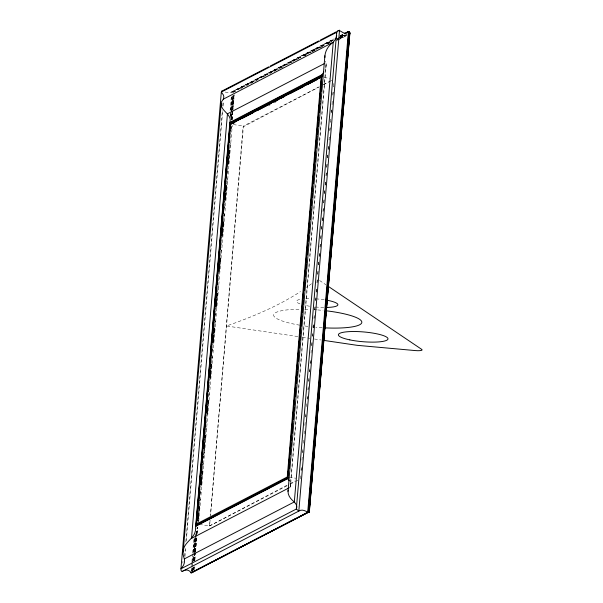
<?xml version="1.0" encoding="UTF-8"?>
<svg xmlns="http://www.w3.org/2000/svg" width="603" height="603" viewBox="0 0 603 603"><rect width="100%" height="100%" fill="white"/><g stroke="black" fill="none" stroke-linecap="round" stroke-linejoin="round"><path stroke-width="0.45" stroke-dasharray="3.02 2.26" d="M289.312 488.083L290.518 486.018L326.185 64.702L325.454 61.159M290.518 486.018L290.548 484.631A21.512 11.246 19.1 0 0 290.277 483.161M182.83 563.104L182.988 561.227M184.631 556.072L185.189 549.506M185.822 541.999L222.364 110.432M222.756 105.736L223.155 101.048M184.94 556.697L185.656 548.248M186.297 540.74L222.695 110.764M223.095 106.075L223.494 101.379M191.151 570.973L191.543 566.285M191.626 565.343L191.867 562.531M191.942 561.597L192.576 554.097M192.659 553.155L193.925 538.155M230.12 110.673L231.311 96.616M191.52 572.85L191.912 568.162M191.995 567.227L192.945 555.981M193.261 552.227L194.452 538.17M230.24 115.482L230.399 113.605M230.715 109.852L231.831 96.736M191.95 570.92L192.425 565.29M192.508 564.355L193.224 555.906M193.54 552.144L194.731 538.064M230.497 115.61L230.896 110.922M230.979 109.98L232.087 96.842M192.146 571.78L192.463 568.026M193.096 560.519L193.495 555.823M193.812 552.077L195.161 536.12M230.678 116.658L231.153 111.027M231.235 110.093L232.426 96.013M192.5 570.724L192.734 567.913M193.375 560.406L193.767 555.717M193.849 554.783L195.598 534.145M230.851 117.728L231.251 113.032M231.326 112.098L232.675 96.156M192.606 572.451L193.005 567.77M193.555 561.205L194.038 555.582M194.113 554.647L195.545 537.77M195.621 536.836L196.02 532.148M231.092 117.864L231.492 113.183M231.575 112.241L232.999 95.372M193.103 569.458L193.261 567.581M193.819 561.016L194.294 555.386M194.611 551.632L195.809 537.552M195.885 536.617L196.284 531.921M231.401 117.133L231.718 113.379M232.034 109.625L233.308 94.611M193.269 570.197L193.51 567.385M194.068 560.82L194.543 555.197M194.859 551.444L196.209 535.502M196.292 534.567L196.684 529.879M231.379 120.118L232.17 110.741M232.253 109.799L233.527 94.799M193.503 569.971L193.744 567.152M194.302 560.579L194.935 553.072M195.018 552.129L196.442 535.238M196.525 534.296L197.083 527.723M198.199 515.068L198.357 513.198M201.214 479.438L201.372 477.561M207.251 408.178L207.409 406.301M210.266 372.548L210.424 370.672M213.281 336.919L213.439 335.042M216.304 301.289L216.462 299.412M219.319 265.652L219.477 263.782M222.334 230.022L222.492 228.145M225.349 194.392L225.507 192.515M231.65 119.402L233.723 95.003M193.721 569.722L193.955 566.903M194.513 560.338L195.146 552.838M195.229 551.903L196.42 537.831M196.736 534.085L197.294 527.519M198.244 516.266L198.485 513.455M201.259 480.629L201.5 477.817M204.281 444.991L204.515 442.18M207.296 409.362L207.538 406.55M210.311 373.724L210.553 370.913M213.334 338.087L213.568 335.276M216.349 302.457L216.583 299.638M219.364 266.82L219.605 264.008M222.379 231.183L222.62 228.371M225.401 195.545L225.635 192.734M226.11 187.111L226.276 185.234M228.416 159.916L228.658 157.097M229.132 151.474L229.291 149.597M231.831 119.59L233.896 95.206M198.244 517.789L198.643 513.1M199.194 506.543L198.96 509.354L199.239 506.558M201.259 482.174L201.658 477.493M202.209 470.935L201.975 473.747L202.254 470.89M204.274 446.567L204.59 442.821M204.99 438.132L205.224 435.321M207.289 410.96L207.688 406.271M208.005 402.525L208.163 400.648M210.304 375.345L210.703 370.664M211.02 366.91L211.254 364.099M213.319 339.738L213.718 335.049M214.035 331.303L214.269 328.492M216.334 304.123L216.733 299.442M217.05 295.689L217.284 292.877M219.349 268.516L219.748 263.828M220.065 260.081L220.223 258.205M222.364 232.901L222.763 228.22M223.08 224.474L223.314 221.663M225.379 197.294L225.778 192.606M226.095 188.86L226.411 185.113M228.394 161.687L228.71 157.933M229.11 153.252L229.344 150.441M193.91 569.451L194.151 566.632M194.709 560.059L195.342 552.552M195.425 551.609L196.616 537.537M196.932 533.776L197.49 527.21M198.206 518.761L198.681 513.13M199.714 500.927L199.872 499.05M201.221 483.093L201.704 477.455M202.736 465.26L202.894 463.383M204.244 447.418L204.643 442.73M205.043 438.034L205.276 435.223M205.751 429.585L205.917 427.708M207.266 411.751L207.741 406.12M208.058 402.367L208.216 400.49M210.281 376.084L210.764 370.453M211.08 366.699L211.314 363.88M211.796 358.25L211.954 356.373M213.304 340.416L213.703 335.72M214.103 331.032L214.336 328.213M214.811 322.582L214.97 320.706M216.326 304.749L216.801 299.111M217.118 295.357L217.276 293.48M219.341 269.074L219.982 261.566M220.057 260.632L220.299 257.813M222.364 233.406L222.763 228.718M223.08 224.957L223.396 221.203M223.871 215.573L224.03 213.696M225.386 197.739L225.778 193.043M226.102 189.289L226.419 185.536M228.401 162.071L228.801 157.375M229.117 153.622L229.434 149.868M231.982 119.831L234.047 95.425M194 570.106L194.324 566.353M194.875 559.788L195.274 555.099M195.591 551.353L196.782 537.288M197.098 533.534L197.656 526.969M198.214 520.404L199.405 506.339M199.721 502.593L200.038 498.839M200.513 493.216L200.671 491.339M201.229 484.774L201.786 478.209M201.862 477.275L202.42 470.709M202.736 466.963L203.053 463.21M203.528 457.587L203.686 455.71M203.769 454.768L204.01 451.956M204.085 451.021L204.801 442.579M204.877 441.645L205.359 436.014M205.751 431.326L205.992 428.514M207.259 413.515L208.374 400.384M208.774 395.696L209.007 392.885M210.281 377.885L211.472 363.82M211.789 360.066L212.105 356.313M212.58 350.69L212.738 348.813M213.296 342.248L213.854 335.69M213.929 334.748L214.487 328.183M214.804 324.437L215.12 320.683M215.595 315.06L215.753 313.183M216.311 306.618L217.427 293.495M217.819 288.807L218.06 285.988M219.326 270.988L220.442 257.858M220.834 253.17L221.075 250.358M222.349 235.358L222.899 228.793M222.982 227.851L223.54 221.293M223.856 217.54L224.173 213.786M224.648 208.163L224.806 206.286M225.364 199.721L225.921 193.164M225.997 192.221L226.555 185.656M226.871 181.91L227.112 179.099M227.663 172.533L227.821 170.657M228.379 164.091L228.936 157.526M229.012 156.592L229.57 150.026M229.886 146.28L230.127 143.461M231.394 128.462L231.552 126.585M232.11 120.02L232.743 112.52M232.826 111.585L234.25 94.709M198.048 523.351L199.48 506.49M199.555 505.555L200.113 498.998M200.505 494.309L200.746 491.505M201.221 485.882L202.487 470.898M202.57 469.956L203.128 463.398M203.52 458.717L203.761 455.906M203.837 454.971L205.502 435.298M205.585 434.364L206.136 427.806M206.535 423.125L206.776 420.314M207.251 414.691L208.442 400.641M208.759 396.895L209.075 393.148M209.55 387.525L209.784 384.714M210.266 379.099L211.532 364.106M211.608 363.172L212.166 356.614M212.565 351.933L212.799 349.122M213.274 343.499L214.547 328.514M214.623 327.572L215.181 321.015M215.58 316.334L215.814 313.522M216.289 307.907L217.562 292.915M217.638 291.98L218.196 285.423M218.588 280.742L218.829 277.93M219.304 272.307L220.57 257.323M220.653 256.381L221.211 249.823M221.603 245.142L221.844 242.331M222.319 236.715L223.585 221.723M223.668 220.788L224.218 214.231M224.618 209.55L224.859 206.739M225.334 201.116L226.683 185.189M226.758 184.254L227.233 178.631M227.633 173.95L227.866 171.139M228.424 164.581L229.69 149.597M229.773 148.662L230.248 143.039M230.648 138.358L230.881 135.547M231.439 128.989L231.68 126.178M198.749 521.482L232.291 125.371M199.435 524.429L209.588 525.922L210.055 520.291M287.036 485.792L209.588 525.922L210.063 520.291M319.221 86.787L243.439 126.057L210.462 515.595L243.047 126.954L318.467 87.299M290.179 487.277L326.133 62.689M300.354 478.888L300.678 475.134M301.07 470.438L301.394 466.684M301.945 460.112L302.269 456.358M302.585 452.604L302.902 448.851M303.377 443.22L303.693 439.466M304.176 433.836L304.409 431.017M304.884 425.386L305.208 421.633M305.6 416.937L305.925 413.183M306.475 406.61L306.716 403.799M307.115 399.103L307.432 395.349M307.907 389.719L308.223 385.958M308.623 381.269L308.94 377.516M309.414 371.878L309.738 368.124M310.13 363.436L310.455 359.682M311.005 353.109L311.246 350.29M311.645 345.602L311.962 341.848M312.437 336.21L312.678 333.399M313.153 327.768L313.47 324.007M313.944 318.376L314.269 314.623M314.66 309.927L314.985 306.173M315.459 300.543L315.693 297.731M316.176 292.093L316.492 288.34M316.967 282.709L317.208 279.89M317.683 274.259L318 270.506M318.474 264.875L318.716 262.056M319.191 256.426L319.515 252.672M319.989 247.042L320.223 244.223M320.706 238.592L321.022 234.838M321.497 229.208L321.738 226.389M322.213 220.758L322.53 217.005M323.004 211.374L323.246 208.555M323.721 202.925L324.045 199.171M324.52 193.54L324.753 190.721M325.236 185.091L325.552 181.337M326.027 175.699L326.268 172.888M326.743 167.257L327.06 163.503M327.535 157.865L327.776 155.054M328.251 149.423L328.575 145.67M329.05 140.032L329.283 137.22L329.095 140.039M330.082 127.828L329.766 131.59L330.12 127.836M330.557 122.198L330.798 119.386L330.595 122.205M331.59 109.995L331.273 113.748L331.612 110.002M332.065 104.364L332.306 101.553L332.087 104.364M333.105 92.161L332.781 95.915L333.112 92.161M333.58 86.531L333.813 83.711L333.587 86.531M301.379 470.476L301.538 468.599M302.872 452.642L303.03 450.765M305.864 416.967L306.023 415.09M307.364 399.133L307.522 397.256M308.148 389.742L308.306 387.865M308.857 381.292L309.015 379.415M309.648 371.908L309.806 370.031M310.357 363.458L310.515 361.581M311.849 345.625L312.09 342.805M312.64 336.233L312.799 334.356M313.349 327.791L313.583 324.972M314.133 318.399L314.291 316.522M314.841 309.95L315.083 307.138M315.633 300.565L315.791 298.689M316.341 292.116L316.575 289.297M317.125 282.724L317.366 279.913M317.834 274.282L318.075 271.463M318.625 264.89L318.859 262.079M319.334 256.441L319.567 253.629M320.118 247.057L320.359 244.238M320.826 238.607L321.067 235.788M321.618 229.223L321.851 226.404M322.326 220.773L322.635 217.02M323.11 211.382L323.344 208.57M323.819 202.932L324.135 199.178M324.61 193.548L324.844 190.729M325.319 185.098L325.628 181.345M326.102 175.714L326.336 172.895M326.811 167.265L327.127 163.511M327.602 157.873L327.836 155.061M328.311 149.423L328.62 145.67M326.185 64.702L325.929 66.797A21.512 17.231 -15.8 0 1 324.949 69.948M225.198 92.048L228.499 92.87L231.205 92.282L334.243 38.796M323.442 84.684L328.409 82.068M329.238 81.639L331.725 80.327M209.588 525.922L289.146 484.088M289.975 483.651L294.95 481.036M340.077 35.773L343.416 34.047M231.205 92.282L334.273 38.878M340.092 35.863L343.416 34.145M231.71 91.927L333.06 39.798M339.73 36.346L343.898 34.19M232.223 92.048L333.286 39.919M339.949 36.466L344.109 34.303M232.487 92.146L333.482 40.062M340.145 36.617L344.305 34.454M232.743 92.267L332.004 41.102M340.326 36.791L344.479 34.635M232.999 92.402L236.564 90.834M239.888 89.116L242.383 87.819M245.707 86.101L254.021 81.789M254.85 81.36L259.84 78.774M263.164 77.056L265.659 75.759M268.983 74.041L277.297 69.729M278.126 69.3L283.116 66.714M286.44 64.996L300.573 57.669M303.897 55.951L306.392 54.654M309.716 52.936L318.03 48.624M318.859 48.195L323.849 45.609M327.173 43.891L330.497 42.165M337.152 38.72L344.63 34.838M281.149 68.026L283.659 66.729M304.568 55.891L307.078 54.594M312.098 51.994L315.444 50.26M320.457 47.66L322.967 46.356M327.987 43.755L330.497 42.459M337.19 38.991L346.393 34.22M339.798 37.936L346.484 34.477M336.527 39.934L339.037 38.637M339.866 38.208L346.544 34.748M336.572 40.213L339.074 38.916M339.911 38.486L346.574 35.027M336.587 40.499L339.09 39.203M339.919 38.773L346.582 35.321M338.238 39.934L346.552 35.622M268.177 105.872L270.672 104.583M274.003 102.857L276.506 101.56M323.389 84.631L330.052 81.179M290.367 484.066L294.528 481.91M295.364 481.48L297.859 480.184M324.06 77.531L329.6 78.345M233.293 124.565L243.439 126.057M297.807 336.542L226.509 325.989A1274.546 250.697 4.8 0 0 300.513 291.558M302.435 337.228L309.844 338.328M314.472 339.007L320.954 339.971M289.282 477.259L295.741 478.209M319.628 280.531L325.869 284.744M322.19 327.723A44.245 8.706 4.8 0 1 315.98 327.256M315.083 327.173A44.245 8.706 4.8 0 1 312.429 326.909M307.862 326.381A44.245 8.706 4.8 0 1 303.219 325.733M299.653 325.168A44.245 8.706 4.8 0 1 273.634 315.03A44.245 8.706 4.8 0 1 300.143 309.226M304.794 309.271A44.245 8.706 4.8 0 1 309.482 309.422M314.155 309.671A44.245 8.706 4.8 0 1 316.809 309.859M317.698 309.934A44.245 8.706 4.8 0 1 323.035 310.432M311.472 283.742A1274.546 250.697 4.8 0 1 306.55 287.412M323.751 307.455A20.743 4.078 4.8 0 1 315.753 307.002M309.618 306.226A20.743 4.078 4.8 0 1 305.193 305.389M299.962 303.889A20.743 4.078 4.8 0 1 301.734 299.065M305.811 298.696A20.743 4.078 4.8 0 1 310.658 298.621M315.957 298.847A20.743 4.078 4.8 0 1 326.442 300.128"/><path stroke-width="0.9" d="M336.73 35.667A15.045 12.052 -15.8 0 1 335.509 39.172L333.24 42.218L223.314 99.171L221.346 102.035L183.154 551.964C182.294 555.604 185.264 558.687 184.435 562.275A15.045 12.052 -15.8 0 1 183.214 565.78L180.945 568.825L181.073 570.521L182.114 571.538L298.824 511.073C301.545 509.09 305.291 510.537 307.696 512.377C310.032 512.64 310.357 509.55 306.972 512.467M324.829 57.662C324.738 51.519 328.175 45.594 333.24 42.218L294.317 501.93L296.126 504.402A15.045 7.869 19.1 0 1 296.827 506.912L296.563 508.563M221.143 103.249C220.668 109.377 226.939 112.105 229.404 116.809A21.512 11.246 19.1 0 1 230.248 119.793L229.879 122.439L231.055 123.917L322.085 76.747L321.949 74.734L323.939 71.968M196.503 523.999L230.354 124.135L321.128 77.101L287.277 476.965L196.503 523.999L198.508 524.293L202.676 522.138M196.842 522.153L196.601 524.972L195.681 526.366L195.47 530.474A21.512 17.231 -15.8 0 1 194.023 534.65C190.54 540.529 183.199 544.177 183.154 551.964M197 520.276L197.475 514.653M197.633 512.776L198.108 507.146M198.274 505.276L198.666 500.58M198.824 498.711L199.224 494.015M199.465 491.204L199.857 486.515M200.015 484.639L200.498 479.008M200.656 477.139L201.131 471.508M201.289 469.631L201.688 464.943M201.847 463.066L202.322 457.443M202.48 455.567L202.879 450.878M203.113 448.059L203.513 443.371M203.671 441.494L204.703 429.306M204.862 427.429L205.337 421.799M205.495 419.922L205.894 415.233M206.136 412.422L206.528 407.734M206.686 405.857L207.718 393.661M207.877 391.784L208.359 386.161M208.517 384.284L208.909 379.596M209.151 376.777L209.55 372.089M209.708 370.212L210.1 365.524M210.259 363.647L210.741 358.024M210.899 356.147L211.374 350.516M211.532 348.64L211.932 343.951M212.166 341.14L212.565 336.451M212.723 334.575L213.123 329.886M213.281 328.009L213.756 322.379M213.914 320.51L214.389 314.879M214.547 313.002L214.947 308.314M215.105 306.437L215.58 300.807M215.738 298.937L216.138 294.241M216.296 292.372L216.771 286.742M216.929 284.865L217.412 279.242M217.57 277.365L217.962 272.677M218.12 270.8L218.603 265.169M218.761 263.292L219.153 258.604M219.311 256.727L219.794 251.104M219.952 249.227L220.427 243.597M220.585 241.72L220.984 237.032M221.143 235.155L221.535 230.467M221.776 227.655L222.175 222.967M222.334 221.09L222.809 215.459M222.967 213.583L223.442 207.96M223.6 206.083L223.999 201.394M224.158 199.518L224.633 193.887M224.791 192.01L225.19 187.322M225.432 184.51L225.824 179.822M225.982 177.945L227.014 165.75M227.173 163.873L227.655 158.25M227.813 156.373L228.205 151.685M228.447 148.873L228.846 144.177M229.004 142.3L229.396 137.612M229.555 135.735L230.037 130.112M230.195 128.235L230.587 123.547L321.859 76.257M197.256 520.072L197.49 517.268M197.89 512.58L198.048 510.703M198.447 506.023L198.681 503.211M199.08 498.523L199.314 495.711M199.714 491.03L199.872 489.154M200.271 484.473L200.505 481.661M200.905 476.973L201.063 475.104M201.462 470.415L201.696 467.604M202.095 462.923L202.329 460.112M202.729 455.423L202.887 453.554M203.362 447.931L203.52 446.054M203.92 441.373L204.078 439.497M204.477 434.808L204.711 432.004M205.11 427.316L205.344 424.504M205.744 419.824L205.902 417.947M206.377 412.324L206.535 410.455M206.935 405.766L207.093 403.889M207.492 399.209L207.726 396.397M208.125 391.709L208.359 388.897M208.759 384.217L208.917 382.34M209.392 376.717L209.55 374.847M209.95 370.159L210.108 368.29M210.5 363.601L210.741 360.79M211.14 356.109L211.374 353.298M211.774 348.609L211.932 346.74M212.331 342.052L212.565 339.24M212.965 334.559L213.123 332.683M213.515 327.994L213.756 325.19M214.155 320.502L214.389 317.691M214.789 313.01L214.947 311.133M215.339 306.445L215.58 303.633M215.98 298.952L216.213 296.141M216.53 292.395L216.771 289.583M217.17 284.895L217.404 282.083M217.804 277.403L217.962 275.526M218.354 270.845L218.595 268.034M218.995 263.345L219.228 260.534M219.545 256.788L219.786 253.976M220.178 249.295L220.419 246.484M220.819 241.795L220.977 239.926M221.369 235.238L221.61 232.426M222.01 227.746L222.243 224.934M222.56 221.18L222.801 218.369M223.193 213.688L223.434 210.877M223.834 206.188L223.992 204.319M224.384 199.631L224.625 196.819M225.017 192.138L225.258 189.327M225.658 184.639L225.816 182.769M226.208 178.081L226.449 175.269M226.849 170.589L227.007 168.712M227.399 164.031L227.64 161.22M228.032 156.531L228.273 153.72M228.673 149.039L228.831 147.162M229.223 142.481L229.464 139.67M229.856 134.982L230.022 133.112M230.414 128.424L230.813 123.736L321.957 76.513M288.159 475.661L288.558 470.981M288.716 469.104L289.108 464.416M289.35 461.604L289.749 456.923M289.983 454.112L290.382 449.423M290.54 447.554L290.94 442.866M291.174 440.054L291.573 435.374M291.731 433.497L292.123 428.816M292.365 426.004L292.764 421.316M292.998 418.505L293.397 413.824M293.555 411.947L293.947 407.266M294.189 404.455L294.588 399.766M294.822 396.955L295.138 393.209M295.38 390.397L295.779 385.716M296.013 382.905L296.412 378.217M296.57 376.34L296.962 371.659M297.204 368.848L297.603 364.159M297.837 361.355L298.153 357.602M298.395 354.79L298.786 350.109M299.028 347.298L299.427 342.61M299.585 340.74L299.977 336.052M300.219 333.24L300.618 328.56M300.852 325.748L301.168 322.002M301.41 319.191L301.801 314.502M302.043 311.691L302.442 307.01M302.6 305.133L302.992 300.452M303.234 297.641L303.626 292.952M303.867 290.141L304.183 286.395M304.425 283.583L304.817 278.903M305.058 276.091L305.457 271.403M305.615 269.526L306.007 264.845M306.249 262.034L306.641 257.345M306.882 254.541L307.198 250.788M307.44 247.976L307.832 243.295M308.073 240.484L308.472 235.796M308.63 233.926L309.022 229.238M309.264 226.427L309.656 221.746M309.897 218.934L310.213 215.188M310.455 212.377L310.846 207.688M311.088 204.877L311.48 200.196M311.645 198.319L312.037 193.638M312.279 190.827L312.671 186.139M312.912 183.327L313.228 179.581M313.47 176.769L313.861 172.081M314.02 170.212L314.495 164.589M314.653 162.712L315.052 158.031M315.294 155.22L315.686 150.531M315.927 147.72L316.243 143.974M316.485 141.162L316.877 136.482M317.118 133.67L317.51 128.982M317.668 127.112L318.067 122.424M318.309 119.613L318.701 114.932M318.942 112.12L319.258 108.374M319.492 105.563L319.892 100.874M320.133 98.063L320.525 93.382M320.683 91.505L321.082 86.824M321.324 84.013L321.716 79.325M288.317 475.541L288.558 472.729M288.875 468.976L289.108 466.157M289.508 461.468L289.749 458.649M290.141 453.961L290.382 451.142M290.699 447.396L290.94 444.577M291.339 439.889L291.573 437.069M291.89 433.316L292.131 430.504M292.53 425.808L292.764 422.997M293.081 419.243L293.322 416.424M293.721 411.736L293.955 408.917M294.354 404.229L294.596 401.417M294.988 396.721L295.146 394.844M295.545 390.156L295.787 387.337M296.103 383.583L296.344 380.772M296.736 376.076L296.978 373.265M297.377 368.569L297.611 365.757M298.01 361.061L298.168 359.184M298.568 354.496L298.802 351.685M299.118 347.931L299.359 345.112M299.759 340.424L299.993 337.605M300.392 332.916L300.633 330.097M300.95 326.344L301.191 323.532M301.583 318.836L301.824 316.025M302.141 312.271L302.382 309.46M302.774 304.764L303.015 301.952M303.415 297.256L303.573 295.38M303.965 290.691L304.206 287.872M304.523 284.119L304.839 280.365M305.163 276.611L305.397 273.8M305.796 269.104L306.03 266.292M306.43 261.604L306.588 259.727M306.987 255.031L307.229 252.22M307.62 247.524L307.862 244.712M308.178 240.959L308.419 238.14M308.811 233.451L309.053 230.632M309.369 226.879L309.61 224.067M310.01 219.379L310.244 216.56M310.643 211.872L310.877 209.053M311.201 205.299L311.434 202.487M311.834 197.792L312.075 194.98M312.392 191.226L312.625 188.407M313.025 183.719L313.266 180.9M313.658 176.212L313.899 173.4M314.216 169.647L314.457 166.827M314.849 162.139L315.09 159.32M315.407 155.566L315.648 152.755M316.047 148.059L316.281 145.248M316.681 140.552L316.839 138.675M317.238 133.987L317.472 131.168M317.871 126.479L318.113 123.668M318.429 119.914L318.663 117.095M319.062 112.407L319.304 109.588M319.696 104.899L319.861 103.023M320.253 98.327L320.495 95.515M320.811 91.762L321.128 88.008M321.444 84.254L321.685 81.443M304.696 284.171L304.854 282.294M184.39 558.883L294.317 501.93C290.993 499.435 287.917 495.726 288.015 491.362L324.896 55.77M337.868 31.017L339.542 30.15L298.824 511.073L296.322 509.038L336.685 32.276C339.564 26.592 343.695 37.303 348.413 31.454L349.619 32.261L349.876 33.904M307.696 512.377L348.413 31.454L344.245 33.61M308.186 512.399L348.896 31.597M308.412 512.377L349.114 31.718M308.623 512.324L349.303 31.869M308.819 512.249L349.476 32.049M308.985 512.151L349.619 32.261M309.135 512.037L349.732 32.487M349.823 32.743L309.256 511.894L190.993 572.842C189.832 570.129 186.342 569.353 183.825 570.581M349.883 33.014L309.354 511.736L191.52 572.85M287.872 477.682L287.752 478.661L289.312 480.885M288.015 491.362L288.211 490.149M223.314 99.171L223.826 97.038A15.045 7.869 19.1 0 0 223.118 94.535C222.145 93.397 220.065 90.789 222.831 90.623L268.682 66.865M191.792 572.797L193.751 571.327M182.114 571.538L182.958 571.003M270.348 65.998L318.701 40.951M320.366 40.084L336.203 31.876M346.393 32.894L348.067 32.027M324.459 63.556L227.444 113.824L191.498 538.411L288.513 488.144M321.783 75.677L230.218 123.118L196.148 525.469L287.721 478.028M321.806 75.97L230.391 123.336L196.367 525.205L287.782 477.84M234.642 122.341L231.055 123.917M242.15 118.452L252.996 112.829M257.164 110.666L267.182 105.48M274.689 101.59L278.857 99.427M280.531 98.56L284.699 96.405M289.704 93.812L303.053 86.892M307.221 84.729L317.238 79.543M233.233 123.336L234.899 122.469M288.34 477.327L196.601 524.972L198.508 524.293M210.168 518.256L214.336 516.1M216.002 515.233L220.163 513.078M227.655 509.196L235.155 505.306M236.821 504.447L238.487 503.58M242.647 501.425L252.642 496.246M254.308 495.387L255.974 494.52M260.134 492.365L270.129 487.186M271.795 486.327L273.461 485.46M277.629 483.305L285.121 479.423M296.322 509.038L180.945 568.825L221.309 92.063L336.685 32.276L336.821 33.082M190.993 572.842L309.46 511.374M193.563 571.591L195.229 570.732M196.895 569.865L201.063 567.709M202.729 566.843L212.731 561.664M214.397 560.798L227.73 553.886M229.404 553.026L233.572 550.863M235.238 549.996L245.24 544.818M246.906 543.951L251.074 541.795M252.74 540.929L262.742 535.75M264.408 534.884L268.576 532.728M270.242 531.861L280.244 526.675M281.91 525.816L283.576 524.949M285.249 524.09L295.251 518.904M299.42 516.748L301.085 515.882M302.751 515.015L309.414 511.563M323.736 340.378L357.066 345.315L415.444 350.592A6.414 1.259 4.8 0 0 421.799 349.439L328.205 286.319M325.718 310.733A44.245 8.706 4.8 0 1 361.83 322.326A44.245 8.706 4.8 0 1 325.032 327.874M327.391 300.302A20.743 4.078 4.8 0 1 337.868 304.847A20.743 4.078 4.8 0 1 326.253 307.455M229.879 122.439L195.681 526.366L287.752 478.661L321.949 74.734L229.879 122.439M230.075 122.899L195.96 525.756L287.691 478.224L321.806 75.367L230.075 122.899M349.815 339.881A24.889 4.899 4.8 0 0 387.955 339.067A24.889 4.899 4.8 0 0 351.76 331.537A24.889 4.899 4.8 0 0 349.815 339.881"/></g></svg>
